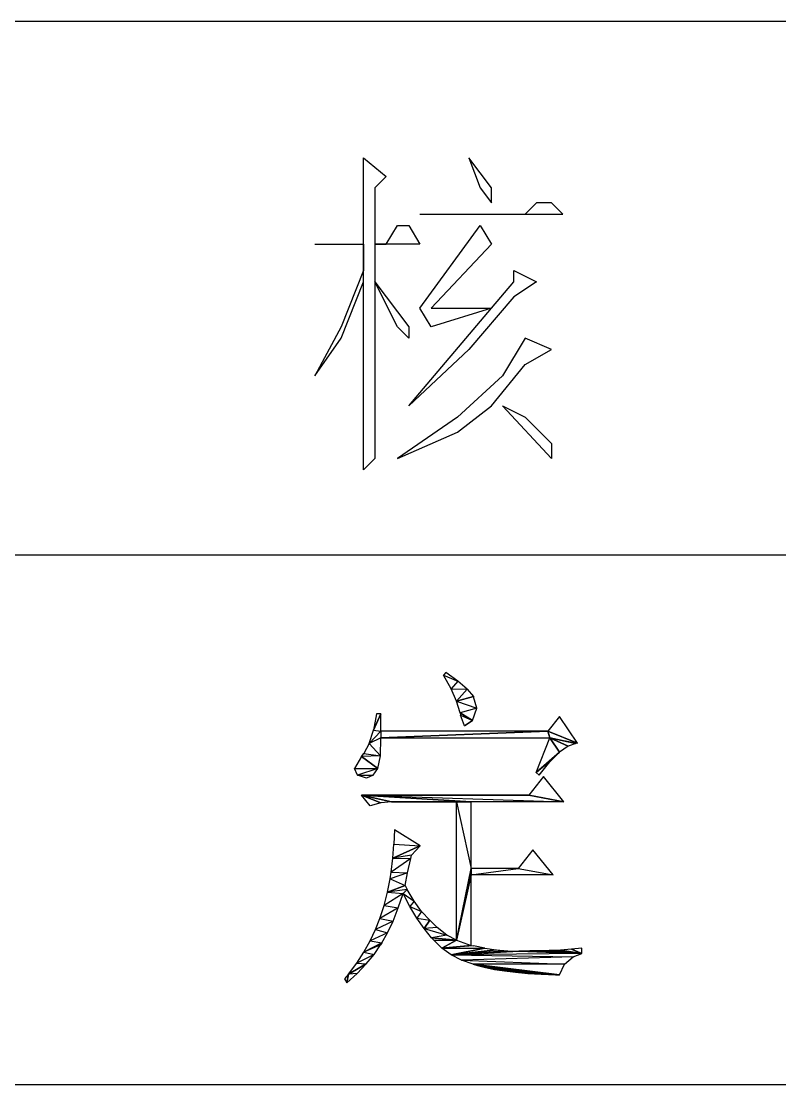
# Model space of a CAD drawing. Extents: x 0 to 1476, y -3 to 841.
# Drawn here: x 1291.49 to 1300.03, y 14.17 to 26.15 of the extents above; entities that cross this region are included whole.
import ezdxf

# ---------------------------------------------------------------- set-up
doc = ezdxf.new("R2010")
doc.units = 0
doc.header["$LTSCALE"] = 3
doc.header["$MEASUREMENT"] = 0
doc.layers.add('BORDER', color=7, linetype='CONTINUOUS')

msp = doc.modelspace()

# ---------------------------------------------------------------- linework, layer by layer
at = {"layer": 'BORDER'}
for p, q in [((1285.06879, 26.1506), (1345.06968, 26.1506)), ((1295.34303, 23.21444), (1295.34303, 24.61178)), ((1295.34303, 24.61178), (1295.59709, 24.40006)), ((1296.78271, 24.27303), (1296.52865, 24.61178)), ((1296.52865, 24.61178), (1296.65568, 24.27303)), ((1295.59709, 24.40006), (1295.47006, 24.27303)), ((1295.47006, 24.27303), (1295.47006, 23.63787)), ((1296.65568, 24.27303), (1296.78271, 24.10365)), ((1296.78271, 24.10365), (1296.78271, 24.27303)), ((1297.29083, 24.10365), (1297.1638, 23.97662)), ((1297.46021, 24.10365), (1297.29083, 24.10365)), ((1297.58724, 23.97662), (1297.46021, 24.10365)), ((1295.97818, 23.97662), (1297.58724, 23.97662)), ((1295.59709, 23.63787), (1295.72412, 23.84959)), ((1295.72412, 23.84959), (1295.85115, 23.84959)), ((1295.85115, 23.84959), (1295.97818, 23.63787)), ((1295.97818, 22.91803), (1296.65568, 23.84959)), ((1296.65568, 23.84959), (1296.78271, 23.63787)), ((1294.79256, 23.63787), (1295.34303, 23.63787)), ((1295.34303, 23.63787), (1295.34303, 23.34147)), ((1295.34303, 21.09726), (1295.34303, 23.63787)), ((1295.47006, 23.63787), (1295.59709, 23.63787)), ((1295.97818, 23.63787), (1295.47006, 23.63787)), ((1295.47006, 23.63787), (1295.47006, 23.21444)), ((1296.78271, 23.63787), (1296.10521, 22.91803)), ((1295.34303, 23.34147), (1295.08897, 22.70631)), ((1297.03677, 23.21444), (1297.03677, 23.34147)), ((1297.03677, 23.34147), (1297.29083, 23.21444)), ((1295.08897, 22.57928), (1295.34303, 23.21444)), ((1295.47006, 23.21444), (1295.85115, 22.70631)), ((1295.72412, 22.70631), (1295.47006, 23.21444)), ((1295.47006, 23.21444), (1295.47006, 21.22429)), ((1296.78271, 22.91803), (1297.03677, 23.21444)), ((1297.29083, 23.21444), (1297.03677, 23.04506)), ((1297.03677, 23.04506), (1296.52865, 22.45225)), ((1295.85115, 21.8171), (1296.78271, 22.91803)), ((1296.10521, 22.70631), (1295.97818, 22.91803)), ((1296.10521, 22.91803), (1296.78271, 22.91803)), ((1296.78271, 22.91803), (1296.10521, 22.70631)), ((1295.08897, 22.70631), (1294.79256, 22.15585)), ((1295.85115, 22.57928), (1295.72412, 22.70631)), ((1295.85115, 22.70631), (1295.85115, 22.57928)), ((1294.79256, 22.15585), (1295.08897, 22.57928)), ((1297.1638, 22.57928), (1296.90974, 22.15585)), ((1297.46021, 22.45225), (1297.1638, 22.57928)), ((1296.52865, 22.45225), (1295.85115, 21.8171)), ((1297.1638, 22.28288), (1297.46021, 22.45225)), ((1296.78271, 21.8171), (1297.1638, 22.28288)), ((1296.90974, 22.15585), (1296.40162, 21.69007)), ((1296.40162, 21.52069), (1296.78271, 21.8171)), ((1296.90974, 21.8171), (1297.1638, 21.69007)), ((1297.46021, 21.22429), (1296.90974, 21.8171)), ((1296.40162, 21.69007), (1295.72412, 21.22429)), ((1297.1638, 21.69007), (1297.46021, 21.39366)), ((1295.72412, 21.22429), (1296.40162, 21.52069)), ((1297.46021, 21.39366), (1297.46021, 21.22429)), ((1295.47006, 21.22429), (1295.34303, 21.09726)), ((1285.06879, 20.13781), (1345.06968, 20.13781)), ((1465.1138, 14.16736), (1285.06879, 14.16736))]:
    msp.add_line(p, q, dxfattribs=at)
at = {"layer": 'BORDER', "color": 7}
for p, q in [((1296.26831, 18.81066), (1296.24473, 18.78065)), ((1296.24473, 18.78065), (1296.40337, 18.71419)), ((1296.32941, 18.62844), (1296.24473, 18.78065)), ((1296.24473, 18.78065), (1296.40337, 18.71419)), ((1296.40337, 18.71419), (1296.26831, 18.81066)), ((1296.40337, 18.71419), (1296.32941, 18.62844)), ((1296.40337, 18.71419), (1296.32941, 18.62844)), ((1296.50842, 18.62415), (1296.40337, 18.71419)), ((1296.32941, 18.62844), (1296.50842, 18.62415)), ((1296.39158, 18.48801), (1296.32941, 18.62844)), ((1296.32941, 18.62844), (1296.50842, 18.62415)), ((1296.50842, 18.62415), (1296.39158, 18.48801)), ((1296.39158, 18.48801), (1296.50842, 18.62415)), ((1296.50842, 18.62415), (1296.58024, 18.54054)), ((1296.58024, 18.54054), (1296.39158, 18.48801)), ((1296.39158, 18.48801), (1296.58024, 18.54054)), ((1296.58239, 18.53732), (1296.39158, 18.48801)), ((1296.58239, 18.53732), (1296.39158, 18.48801)), ((1296.39158, 18.48801), (1296.61883, 18.41083)), ((1296.43017, 18.35938), (1296.39158, 18.48801)), ((1296.39158, 18.48801), (1296.61883, 18.41083)), ((1296.58024, 18.54054), (1296.58239, 18.53732)), ((1296.61883, 18.41083), (1296.58239, 18.53732)), ((1295.48902, 18.34545), (1295.45472, 18.16108)), ((1295.45472, 18.16108), (1295.53725, 18.34545)), ((1295.53725, 18.34545), (1295.45472, 18.16108)), ((1295.53725, 18.34545), (1295.48902, 18.34545)), ((1295.53725, 18.15036), (1295.53725, 18.34545)), ((1296.61883, 18.41083), (1296.43017, 18.35938)), ((1296.61883, 18.41083), (1296.43017, 18.35938)), ((1296.43017, 18.35938), (1296.56845, 18.27041)), ((1296.56845, 18.27041), (1296.43017, 18.35938)), ((1296.43017, 18.35938), (1296.4366, 18.33044)), ((1296.56845, 18.27041), (1296.61883, 18.41083)), ((1296.4366, 18.33044), (1296.56845, 18.27041)), ((1296.47841, 18.21253), (1296.4366, 18.33044)), ((1296.4366, 18.33044), (1296.56845, 18.27041)), ((1296.56845, 18.27041), (1296.47841, 18.21253)), ((1296.47841, 18.21253), (1296.56845, 18.27041)), ((1296.5588, 18.25862), (1296.47841, 18.21253)), ((1296.56845, 18.27041), (1296.5588, 18.25862)), ((1297.55141, 18.31543), (1297.41956, 18.15036)), ((1297.75508, 18.01529), (1297.55141, 18.31543)), ((1295.40755, 18.01208), (1295.45472, 18.16108)), ((1295.53725, 18.15036), (1295.40755, 18.01208)), ((1295.40755, 18.01208), (1295.53725, 18.15036)), ((1295.45472, 18.16108), (1295.53725, 18.15036)), ((1295.45472, 18.16108), (1295.53725, 18.15036)), ((1295.53725, 18.15036), (1295.53725, 18.07532)), ((1295.53725, 18.15036), (1295.53725, 18.07532)), ((1297.41956, 18.15036), (1295.53725, 18.15036)), ((1295.53725, 18.07532), (1297.41956, 18.15036)), ((1297.41956, 18.15036), (1295.53725, 18.07532)), ((1297.41956, 18.15036), (1297.75508, 18.01529)), ((1297.75508, 18.01529), (1297.41956, 18.15036)), ((1297.41956, 18.15036), (1297.44315, 18.07532)), ((1297.44315, 18.07532), (1297.41956, 18.15036)), ((1295.40755, 18.01208), (1295.34752, 17.89952)), ((1295.53725, 18.07532), (1295.40755, 18.01208)), ((1295.53725, 18.07532), (1295.40755, 18.01208)), ((1295.40755, 18.01208), (1295.53297, 17.8738)), ((1295.53297, 17.8738), (1295.40755, 18.01208)), ((1295.53297, 17.8738), (1295.53725, 18.07532)), ((1295.53725, 18.07532), (1297.44315, 18.07532)), ((1297.28772, 17.68621), (1297.44315, 18.07532)), ((1297.44315, 18.07532), (1297.75508, 18.01529)), ((1297.44315, 18.07532), (1297.55034, 17.91453)), ((1297.55034, 17.91453), (1297.44315, 18.07532)), ((1297.44315, 18.07532), (1297.64789, 17.98421)), ((1297.64789, 17.98421), (1297.44315, 18.07532)), ((1297.44315, 18.07532), (1297.73471, 18.01422)), ((1297.73471, 18.01422), (1297.44315, 18.07532)), ((1297.44315, 18.07532), (1297.75508, 18.01529)), ((1297.64789, 17.98421), (1297.55034, 17.91453)), ((1297.73471, 18.01422), (1297.64789, 17.98421)), ((1297.75508, 18.01529), (1297.73471, 18.01422)), ((1295.32072, 17.86522), (1295.24247, 17.7323)), ((1295.32072, 17.86522), (1295.34752, 17.89952)), ((1295.53297, 17.8738), (1295.32072, 17.86522)), ((1295.53297, 17.8738), (1295.32072, 17.86522)), ((1295.32072, 17.86522), (1295.5051, 17.73016)), ((1295.5051, 17.73016), (1295.32072, 17.86522)), ((1295.34752, 17.89952), (1295.53297, 17.8738)), ((1295.34752, 17.89952), (1295.53297, 17.8738)), ((1295.5051, 17.73016), (1295.53297, 17.8738)), ((1297.55034, 17.91453), (1297.28772, 17.68621)), ((1297.28772, 17.68621), (1297.55034, 17.91453)), ((1297.55034, 17.91453), (1297.44207, 17.80519)), ((1297.44207, 17.80519), (1297.28772, 17.68621)), ((1297.44207, 17.80519), (1297.28772, 17.68621)), ((1297.32309, 17.6562), (1297.44207, 17.80519)), ((1295.24247, 17.7323), (1295.5051, 17.73016)), ((1295.27356, 17.6562), (1295.24247, 17.7323)), ((1295.24247, 17.7323), (1295.5051, 17.73016)), ((1295.5051, 17.73016), (1295.27356, 17.6562)), ((1295.5051, 17.73016), (1295.27356, 17.6562)), ((1295.27356, 17.6562), (1295.45257, 17.6562)), ((1295.37754, 17.62082), (1295.27356, 17.6562)), ((1295.27356, 17.6562), (1295.45257, 17.6562)), ((1295.45257, 17.6562), (1295.37754, 17.62082)), ((1295.45257, 17.6562), (1295.5051, 17.73016)), ((1297.37133, 17.64119), (1297.20411, 17.43109)), ((1297.28772, 17.68621), (1297.32309, 17.6562)), ((1297.59965, 17.35606), (1297.37133, 17.64119)), ((1295.32072, 17.43109), (1297.59965, 17.35606)), ((1297.20411, 17.43109), (1295.32072, 17.43109)), ((1297.20411, 17.43109), (1295.32072, 17.43109)), ((1295.32072, 17.43109), (1297.20411, 17.43109)), ((1295.32072, 17.43109), (1295.32072, 17.43109)), ((1295.4172, 17.31103), (1295.32072, 17.43109)), ((1295.32072, 17.43109), (1295.53618, 17.34534)), ((1295.53618, 17.34534), (1295.32072, 17.43109)), ((1295.32072, 17.43109), (1295.65731, 17.35606)), ((1295.65731, 17.35606), (1295.32072, 17.43109)), ((1295.32072, 17.43109), (1296.55666, 17.35606)), ((1296.55666, 17.35606), (1295.32072, 17.43109)), ((1295.32072, 17.43109), (1297.59965, 17.35606)), ((1297.20411, 17.43109), (1297.59965, 17.35606)), ((1297.59965, 17.35606), (1297.20411, 17.43109)), ((1295.53618, 17.34534), (1295.4172, 17.31103)), ((1295.65731, 17.35606), (1295.53618, 17.34534)), ((1296.55666, 17.35606), (1295.65731, 17.35606)), ((1295.65731, 17.35606), (1296.38837, 17.35606)), ((1296.55666, 17.35606), (1295.65731, 17.35606)), ((1296.38837, 17.35606), (1296.55666, 16.6057)), ((1296.55666, 17.35606), (1296.38837, 17.35606)), ((1296.38837, 17.35606), (1296.55666, 17.35606)), ((1296.38837, 15.79533), (1296.38837, 17.35606)), ((1296.38837, 17.35606), (1296.55666, 16.6057)), ((1297.59965, 17.35606), (1296.55666, 17.35606)), ((1296.55666, 16.6057), (1296.55666, 17.35606)), ((1295.69268, 17.04091), (1295.68411, 16.87905)), ((1295.98103, 16.86082), (1295.69268, 17.04091)), ((1295.67125, 16.71933), (1295.68411, 16.87905)), ((1295.98103, 16.86082), (1295.67125, 16.71933)), ((1295.67125, 16.71933), (1295.98103, 16.86082)), ((1295.68411, 16.87905), (1295.98103, 16.86082)), ((1295.68411, 16.87905), (1295.98103, 16.86082)), ((1295.98103, 16.86082), (1295.88456, 16.75577)), ((1297.25127, 16.8158), (1297.08405, 16.6057)), ((1297.47959, 16.53067), (1297.25127, 16.8158)), ((1295.6541, 16.56176), (1295.67125, 16.71933)), ((1295.87491, 16.71611), (1295.6541, 16.56176)), ((1295.87491, 16.71611), (1295.6541, 16.56176)), ((1295.88456, 16.75577), (1295.67125, 16.71933)), ((1295.88456, 16.75577), (1295.67125, 16.71933)), ((1295.67125, 16.71933), (1295.87491, 16.71611)), ((1295.67125, 16.71933), (1295.87491, 16.71611)), ((1295.83954, 16.55425), (1295.87491, 16.71611)), ((1295.87491, 16.71611), (1295.88456, 16.75577)), ((1295.64445, 16.48565), (1295.6541, 16.56176)), ((1295.83954, 16.55425), (1295.64445, 16.48565)), ((1295.83954, 16.55425), (1295.64445, 16.48565)), ((1295.6541, 16.56176), (1295.83954, 16.55425)), ((1295.6541, 16.56176), (1295.83954, 16.55425)), ((1295.81274, 16.41061), (1295.83954, 16.55425)), ((1296.55666, 16.6057), (1296.38837, 15.79533)), ((1296.38837, 15.79533), (1296.55666, 16.6057)), ((1296.55666, 16.6057), (1296.55666, 16.53067)), ((1296.55666, 16.6057), (1296.55666, 16.53067)), ((1297.08405, 16.6057), (1296.55666, 16.6057)), ((1296.55666, 16.53067), (1297.08405, 16.6057)), ((1296.55666, 16.53067), (1297.08405, 16.6057)), ((1297.08405, 16.6057), (1297.47959, 16.53067)), ((1297.08405, 16.6057), (1297.47959, 16.53067)), ((1295.61443, 16.33665), (1295.64445, 16.48565)), ((1295.64445, 16.48565), (1295.81274, 16.41061)), ((1295.64445, 16.48565), (1295.81274, 16.41061)), ((1296.55666, 16.53067), (1296.38837, 15.79533)), ((1296.55666, 16.53067), (1296.38837, 15.79533)), ((1297.47959, 16.53067), (1296.55666, 16.53067)), ((1296.55666, 15.73637), (1296.55666, 16.53067)), ((1295.57477, 16.18765), (1295.61443, 16.33665)), ((1295.78916, 16.32057), (1295.57477, 16.18765)), ((1295.78916, 16.32057), (1295.57477, 16.18765)), ((1295.81274, 16.41061), (1295.61443, 16.33665)), ((1295.61443, 16.33665), (1295.81274, 16.41061)), ((1295.83418, 16.36881), (1295.61443, 16.33665)), ((1295.83418, 16.36881), (1295.61443, 16.33665)), ((1295.61443, 16.33665), (1295.78916, 16.32057)), ((1295.61443, 16.33665), (1295.78916, 16.32057)), ((1295.73449, 16.15978), (1295.78916, 16.32057)), ((1295.83418, 16.36881), (1295.78916, 16.32057)), ((1295.78916, 16.32057), (1295.83418, 16.36881)), ((1295.78916, 16.32057), (1295.91243, 16.23696)), ((1295.86312, 16.17479), (1295.78916, 16.32057)), ((1295.78916, 16.32057), (1295.91243, 16.23696)), ((1295.81274, 16.41061), (1295.83418, 16.36881)), ((1295.91243, 16.23696), (1295.83418, 16.36881)), ((1295.52546, 16.03865), (1295.57477, 16.18765)), ((1295.57477, 16.18765), (1295.73449, 16.15978)), ((1295.57477, 16.18765), (1295.73449, 16.15978)), ((1295.91243, 16.23696), (1295.86312, 16.17479)), ((1295.91243, 16.23696), (1295.86312, 16.17479)), ((1295.99711, 16.12012), (1295.91243, 16.23696)), ((1295.73449, 16.15978), (1295.52546, 16.03865)), ((1295.73449, 16.15978), (1295.52546, 16.03865)), ((1295.67553, 16.01186), (1295.73449, 16.15978)), ((1295.86312, 16.17479), (1295.99711, 16.12012)), ((1295.94137, 16.04294), (1295.86312, 16.17479)), ((1295.86312, 16.17479), (1295.99711, 16.12012)), ((1295.99711, 16.12012), (1295.94137, 16.04294)), ((1295.99711, 16.12012), (1295.94137, 16.04294)), ((1296.08823, 16.02043), (1295.99711, 16.12012)), ((1295.47723, 15.91538), (1295.52546, 16.03865)), ((1295.67553, 16.01186), (1295.47723, 15.91538)), ((1295.67553, 16.01186), (1295.47723, 15.91538)), ((1295.52546, 16.03865), (1295.67553, 16.01186)), ((1295.52546, 16.03865), (1295.67553, 16.01186)), ((1295.61336, 15.88001), (1295.67553, 16.01186)), ((1295.94137, 16.04294), (1296.08823, 16.02043)), ((1296.02391, 15.9261), (1295.94137, 16.04294)), ((1295.94137, 16.04294), (1296.08823, 16.02043)), ((1296.08823, 16.02043), (1296.02391, 15.9261)), ((1296.02391, 15.9261), (1296.08823, 16.02043)), ((1296.17398, 15.93789), (1296.02391, 15.9261)), ((1296.17398, 15.93789), (1296.02391, 15.9261)), ((1296.08823, 16.02043), (1296.17398, 15.93789)), ((1296.28225, 15.85321), (1296.17398, 15.93789)), ((1295.4172, 15.78889), (1295.47723, 15.91538)), ((1295.61336, 15.88001), (1295.4172, 15.78889)), ((1295.61336, 15.88001), (1295.4172, 15.78889)), ((1295.47723, 15.91538), (1295.61336, 15.88001)), ((1295.47723, 15.91538), (1295.61336, 15.88001)), ((1295.54905, 15.76638), (1295.61336, 15.88001)), ((1296.02391, 15.9261), (1296.28225, 15.85321)), ((1296.10967, 15.82427), (1296.02391, 15.9261)), ((1296.02391, 15.9261), (1296.28225, 15.85321)), ((1296.28225, 15.85321), (1296.10967, 15.82427)), ((1296.28225, 15.85321), (1296.10967, 15.82427)), ((1296.10967, 15.82427), (1296.38837, 15.79533)), ((1296.38837, 15.79533), (1296.10967, 15.82427)), ((1296.10967, 15.82427), (1296.13646, 15.79533)), ((1296.38837, 15.79533), (1296.28225, 15.85321)), ((1295.34752, 15.66241), (1295.4172, 15.78889)), ((1295.54905, 15.76638), (1295.34752, 15.66241)), ((1295.34752, 15.66241), (1295.54905, 15.76638)), ((1295.53511, 15.7428), (1295.34752, 15.66241)), ((1295.53511, 15.7428), (1295.34752, 15.66241)), ((1295.4172, 15.78889), (1295.54905, 15.76638)), ((1295.4172, 15.78889), (1295.54905, 15.76638)), ((1295.46115, 15.63561), (1295.53511, 15.7428)), ((1295.54905, 15.76638), (1295.53511, 15.7428)), ((1296.13646, 15.79533), (1296.38837, 15.79533)), ((1296.22651, 15.70636), (1296.13646, 15.79533)), ((1296.13646, 15.79533), (1296.38837, 15.79533)), ((1296.38837, 15.79533), (1296.22651, 15.70636)), ((1296.38837, 15.79533), (1296.22651, 15.70636)), ((1296.22651, 15.70636), (1296.38837, 15.79533)), ((1296.22651, 15.70636), (1296.38837, 15.79533)), ((1296.55666, 15.73637), (1296.22651, 15.70636)), ((1296.22651, 15.70636), (1296.55666, 15.73637)), ((1296.58024, 15.73101), (1296.22651, 15.70636)), ((1296.58024, 15.73101), (1296.22651, 15.70636)), ((1296.22651, 15.70636), (1296.70995, 15.70636)), ((1296.32941, 15.63132), (1296.22651, 15.70636)), ((1296.22651, 15.70636), (1296.70995, 15.70636)), ((1296.70995, 15.70636), (1296.32941, 15.63132)), ((1296.32941, 15.63132), (1296.70995, 15.70636)), ((1296.38837, 15.79533), (1296.55666, 15.73637)), ((1296.38837, 15.79533), (1296.38837, 15.79533)), ((1296.38837, 15.79533), (1296.55666, 15.73637)), ((1296.55666, 15.73637), (1296.58024, 15.73101)), ((1296.70995, 15.70636), (1296.58024, 15.73101)), ((1296.70995, 15.70636), (1296.83751, 15.68813)), ((1297.80332, 15.70636), (1297.6854, 15.69456)), ((1297.80332, 15.64633), (1297.80332, 15.70636)), ((1295.26606, 15.53806), (1295.34752, 15.66241)), ((1295.46115, 15.63561), (1295.26606, 15.53806)), ((1295.46115, 15.63561), (1295.26606, 15.53806)), ((1295.34752, 15.66241), (1295.46115, 15.63561)), ((1295.34752, 15.66241), (1295.46115, 15.63561)), ((1295.37325, 15.52949), (1295.46115, 15.63561)), ((1296.83751, 15.68813), (1296.32941, 15.63132)), ((1296.32941, 15.63132), (1296.83751, 15.68813)), ((1296.96399, 15.67741), (1296.32941, 15.63132)), ((1296.32941, 15.63132), (1296.96399, 15.67741)), ((1297.09048, 15.67313), (1296.32941, 15.63132)), ((1297.09048, 15.67313), (1296.32941, 15.63132)), ((1296.32941, 15.63132), (1297.09048, 15.67313)), ((1296.32941, 15.63132), (1297.09048, 15.67313)), ((1297.80332, 15.64633), (1296.32941, 15.63132)), ((1297.80332, 15.64633), (1296.32941, 15.63132)), ((1296.32941, 15.63132), (1297.70363, 15.60988)), ((1296.44732, 15.57022), (1296.32941, 15.63132)), ((1296.32941, 15.63132), (1297.70363, 15.60988)), ((1297.70363, 15.60988), (1296.44732, 15.57022)), ((1297.70363, 15.60988), (1296.44732, 15.57022)), ((1296.83751, 15.68813), (1296.96399, 15.67741)), ((1296.96399, 15.67741), (1297.09048, 15.67313)), ((1297.2159, 15.67634), (1297.09048, 15.67313)), ((1297.09048, 15.67313), (1297.80332, 15.64633)), ((1297.09048, 15.67313), (1297.09048, 15.67313)), ((1297.09048, 15.67313), (1297.80332, 15.64633)), ((1297.2159, 15.67634), (1297.80332, 15.64633)), ((1297.29951, 15.67634), (1297.2159, 15.67634)), ((1297.80332, 15.64633), (1297.2159, 15.67634)), ((1297.4335, 15.67956), (1297.29951, 15.67634)), ((1297.29951, 15.67634), (1297.80332, 15.64633)), ((1297.80332, 15.64633), (1297.29951, 15.67634)), ((1297.56213, 15.68492), (1297.4335, 15.67956)), ((1297.4335, 15.67956), (1297.80332, 15.64633)), ((1297.80332, 15.64633), (1297.4335, 15.67956)), ((1297.6854, 15.69456), (1297.56213, 15.68492)), ((1297.56213, 15.68492), (1297.80332, 15.64633)), ((1297.80332, 15.64633), (1297.56213, 15.68492)), ((1297.60715, 15.52734), (1297.70363, 15.60988)), ((1297.6854, 15.69456), (1297.80332, 15.64633)), ((1297.80332, 15.64633), (1297.6854, 15.69456)), ((1297.70363, 15.60988), (1297.80332, 15.64633)), ((1295.17387, 15.41479), (1295.26606, 15.53806)), ((1295.37325, 15.52949), (1295.17387, 15.41479)), ((1295.17387, 15.41479), (1295.37325, 15.52949)), ((1295.26606, 15.53806), (1295.37325, 15.52949)), ((1295.26606, 15.53806), (1295.37325, 15.52949)), ((1295.37325, 15.52949), (1295.27034, 15.42229)), ((1296.44732, 15.57022), (1297.60715, 15.52734)), ((1296.57917, 15.52413), (1296.44732, 15.57022)), ((1296.44732, 15.57022), (1297.60715, 15.52734)), ((1297.60715, 15.52734), (1296.57917, 15.52413)), ((1297.60715, 15.52734), (1296.57917, 15.52413)), ((1296.57917, 15.52413), (1297.55141, 15.40621)), ((1297.55141, 15.40621), (1296.57917, 15.52413)), ((1296.57917, 15.52413), (1296.62848, 15.51126)), ((1296.62848, 15.51126), (1297.55141, 15.40621)), ((1297.55141, 15.40621), (1296.62848, 15.51126)), ((1296.62848, 15.51126), (1296.71638, 15.48768)), ((1296.71638, 15.48768), (1297.55141, 15.40621)), ((1297.55141, 15.40621), (1296.71638, 15.48768)), ((1296.71638, 15.48768), (1296.81714, 15.46731)), ((1296.81714, 15.46731), (1297.55141, 15.40621)), ((1297.55141, 15.40621), (1296.81714, 15.46731)), ((1296.81714, 15.46731), (1296.93076, 15.44909)), ((1297.55141, 15.40621), (1297.60715, 15.52734)), ((1295.17387, 15.41479), (1295.12885, 15.36119)), ((1295.12885, 15.36119), (1295.1535, 15.31617)), ((1295.1535, 15.31617), (1295.27034, 15.42229)), ((1295.17387, 15.41479), (1295.1535, 15.31617)), ((1295.1535, 15.31617), (1295.17387, 15.41479)), ((1295.27034, 15.42229), (1295.17387, 15.41479)), ((1295.27034, 15.42229), (1295.17387, 15.41479)), ((1296.93076, 15.44909), (1297.55141, 15.40621)), ((1297.55141, 15.40621), (1296.93076, 15.44909)), ((1296.93076, 15.44909), (1297.05618, 15.43408)), ((1297.05618, 15.43408), (1297.55141, 15.40621)), ((1297.55141, 15.40621), (1297.05618, 15.43408)), ((1297.05618, 15.43408), (1297.19339, 15.42229)), ((1297.19339, 15.42229), (1297.55141, 15.40621)), ((1297.55141, 15.40621), (1297.19339, 15.42229)), ((1297.19339, 15.42229), (1297.34346, 15.41372)), ((1297.34346, 15.41372), (1297.55141, 15.40621)), ((1297.55141, 15.40621), (1297.34346, 15.41372)), ((1297.34346, 15.41372), (1297.50532, 15.40729)), ((1297.50532, 15.40729), (1297.55141, 15.40621))]:
    msp.add_line(p, q, dxfattribs=at)

doc.saveas('drawing.dxf')
